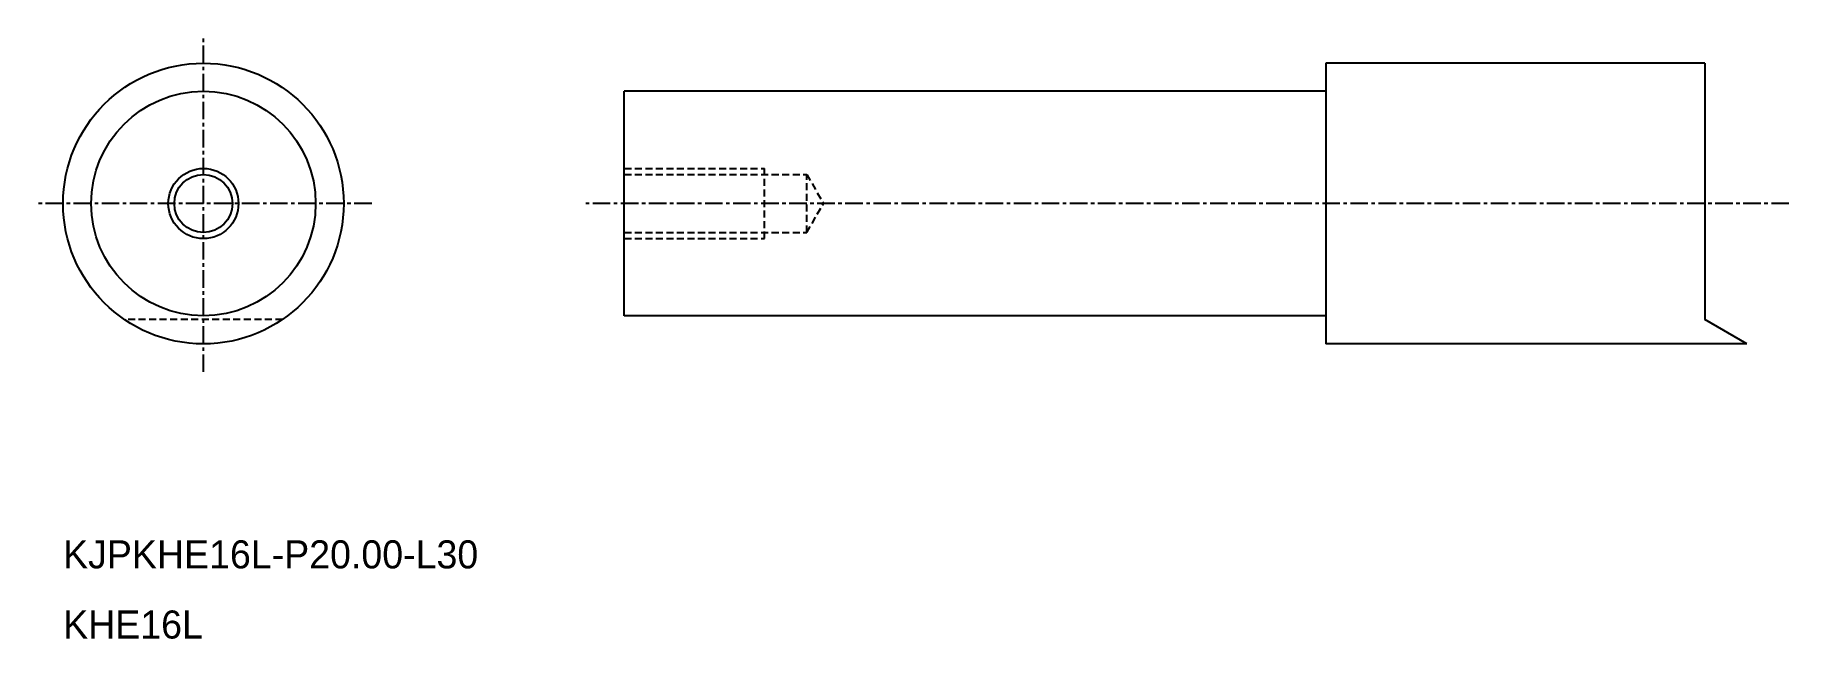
# Model space of a CAD drawing. Extents: x -1786 to -1661, y -919 to -876.
import ezdxf

# ---------------------------------------------------------------- set-up
doc = ezdxf.new("R2010")
doc.units = 0
doc.linetypes.add('CENTER', pattern=[2, 1.25, -0.25, 0.25, -0.25])
doc.linetypes.add('DASHED', pattern=[0.75, 0.5, -0.25])
doc.layers.get('0').update_dxf_attribs({"linetype": 'CONTINUOUS'})
doc.layers.add('CENTER', color=1, linetype='CENTER')

msp = doc.modelspace()

# ---------------------------------------------------------------- linework, layer by layer
at = {"color": 7, "linetype": 'CONTINUOUS'}
for p, q in [((-1666.55, -878.08), (-1693.55, -878.08)), ((-1693.55, -878.08), (-1693.55, -898.08)), ((-1666.55, -878.08), (-1666.55, -896.35)), ((-1743.55, -896.08), (-1743.55, -880.08)), ((-1693.55, -880.08), (-1743.55, -880.08)), ((-1693.55, -896.08), (-1743.55, -896.08)), ((-1663.55, -898.08), (-1666.55, -896.35)), ((-1663.55, -898.08), (-1693.55, -898.08))]:
    msp.add_line(p, q, dxfattribs=at)
at = {"color": 3, "linetype": 'DASHED'}
for p, q in [((-1743.55, -885.58), (-1733.55, -885.58)), ((-1743.55, -886.01), (-1730.55, -886.01)), ((-1733.55, -890.58), (-1733.55, -885.58)), ((-1730.55, -890.14), (-1730.55, -886.01)), ((-1730.55, -886.01), (-1729.35, -888.08)), ((-1730.55, -890.14), (-1729.35, -888.08)), ((-1743.55, -890.14), (-1730.55, -890.14)), ((-1743.55, -890.58), (-1733.55, -890.58)), ((-1767.92, -896.35), (-1779.17, -896.35))]:
    msp.add_line(p, q, dxfattribs=at)
at = {"color": 7, "linetype": 'CONTINUOUS'}
for radius in [10, 8, 2.07]:
    msp.add_circle((-1773.55, -888.08), radius, dxfattribs=at)
at = {"color": 3, "linetype": 'CONTINUOUS'}
msp.add_circle((-1773.55, -888.08), 2.5, dxfattribs=at)
at = {"layer": 'CENTER', "color": 1, "linetype": 'CENTER'}
for p, q in [((-1773.55, -900.08), (-1773.55, -876.08)), ((-1761.55, -888.08), (-1785.55, -888.08)), ((-1660.55, -888.08), (-1746.55, -888.08))]:
    msp.add_line(p, q, dxfattribs=at)

# ---------------------------------------------------------------- texts
at = {"color": 7, "linetype": 'CONTINUOUS'}
for s, p in [('KJPKHE16L-P20.00-L30', (-1783.55, -914.08)), ('KHE16L', (-1783.55, -919.08))]:
    msp.add_text(s, height=2, dxfattribs=at).set_placement(p)

doc.saveas('drawing.dxf')
